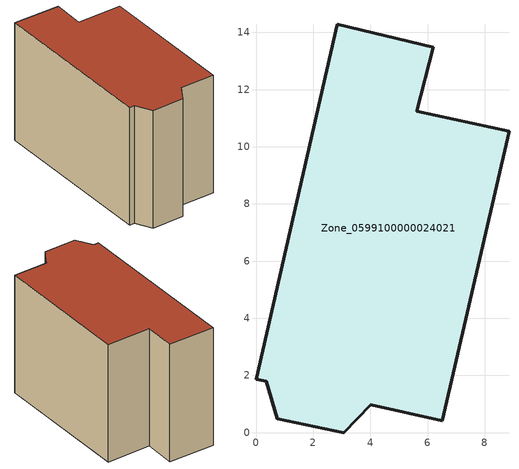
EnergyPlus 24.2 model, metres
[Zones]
Zone_0599100000024021
 floor ground (C_G): 8.85,10.54 6.52,0.41 4.01,0.98 3.07,0 0.74,0.48 0.36,1.79 0,1.87 2.84,14.28 6.2,13.48 5.63,11.24 z0
 wall outside (C_F): 0.36,1.79 0.74,0.48 3.07,0 4.01,0.98 6.52,0.41 8.85,10.54 5.63,11.24 6.2,13.48 2.84,14.28 0,1.87 0.36,1.79 z0:8.96
 roof outside (C_R): 5.63,11.24 6.2,13.48 2.84,14.28 0,1.87 0.36,1.79 0.74,0.48 3.07,0 4.01,0.98 6.52,0.41 8.85,10.54 z8.96
[BUILDING]
Pand.0599100000024021: North Axis=0; Terrain=City; Loads Convergence Tolerance Value=0.04; Temperature Convergence Tolerance Value=0.4; Solar Distribution=FullExterior; Maximum Number of Warmup Days=25; Minimum Number of Warmup Days=1
[Site:Location]
Rotterdam.The.Hague.AP_ZH_NLD Design_Conditions: Latitude=51.96; Longitude=4.45; Time Zone=1; Elevation=-4.5
[SITE:GROUNDTEMPERATURE:BUILDINGSURFACE]
18, 18, 18, 18, 18, 18, 18, 18, 18, 18, 18, 18
[MATERIAL] Thermal Absorptance=0.9; Solar Absorptance=0.7; Visible Absorptance=0.7
Name | Roughness | Thickness | Conductivity | Density | Specific Heat
G.TI.1946 | MediumSmooth | 0.15 | 1 | 540 | 1210
F.TI.1946 | Rough | 0.3 | 0.857143 | 1920 | 840
R.TI.1946 | MediumRough | 0.2 | 0.1 | 1500 | 1000
[CONSTRUCTION]
C_G: G.TI.1946
C_F: F.TI.1946
C_R: R.TI.1946
[ZONE]
Zone_0599100000024021: Type=1; Multiplier=1; Ceiling Height=Autocalculate; Volume=Autocalculate; Floor Area=autocalculate; Part of Total Floor Area=Yes
[ZONEINFILTRATION:DESIGNFLOWRATE]
Infil_Zone_0599100000024021: Zone or ZoneList or Space or SpaceList=Zone_0599100000024021; Schedule=AlwaysOn; Design Flow Rate Calculation Method=Flow/Area; Flow Rate per Floor Area=0.003; Constant Term Coefficient=1; Temperature Term Coefficient=0; Velocity Term Coefficient=0; Velocity Squared Term Coefficient=0
[HVACTEMPLATE:ZONE:IDEALLOADSAIRSYSTEM]
Zone_0599100000024021: Maximum Heating Supply Air Temperature=50; Minimum Cooling Supply Air Temperature=13; Maximum Heating Supply Air Humidity Ratio=0.0156; Minimum Cooling Supply Air Humidity Ratio=0.0077; Heating Limit=NoLimit; Cooling Limit=NoLimit; Dehumidification Control Type=ConstantSensibleHeatRatio; Cooling Sensible Heat Ratio=0.7; Dehumidification Setpoint=60; Humidification Control Type=None; Humidification Setpoint=30; Outdoor Air Method=None; Outdoor Air Flow Rate per Person=0.00944; Outdoor Air Flow Rate per Zone Floor Area=0; Outdoor Air Flow Rate per Zone=0; Demand Controlled Ventilation Type=None; Outdoor Air Economizer Type=NoEconomizer; Heat Recovery Type=None; Sensible Heat Recovery Effectiveness=0.7; Latent Heat Recovery Effectiveness=0.65
[ZONECONTROL:THERMOSTAT]
ThermostatControl_Zone_0599100000024021: Zone or ZoneList=Zone_0599100000024021; Control Type Schedule=DualSetpointControlType; Control 1=Thermostat_Zone_0599100000024021; Temperature Difference Between Cutout And Setpoint=0
[THERMOSTATSETPOINT:DUALSETPOINT]
Thermostat_Zone_0599100000024021: Heating Setpoint Temperature Schedule=HeatingSetpoint_Zone_0599100000024021; Cooling Setpoint Temperature Schedule=CoolingSetpoint_Zone_0599100000024021
[SCHEDULE:COMPACT]
HeatingSetpoint_Zone_0599100000024021: Through: 12/31, For: AllDays, Until: 24:00, 21
CoolingSetpoint_Zone_0599100000024021: Through: 12/31, For: AllDays, Until: 24:00, 24
DualSetpointControlType: Through: 12/31, For: AllDays, Until: 24:00, 4
AlwaysOn: Through: 12/31, For: AllDays, Until: 24:00, 1
